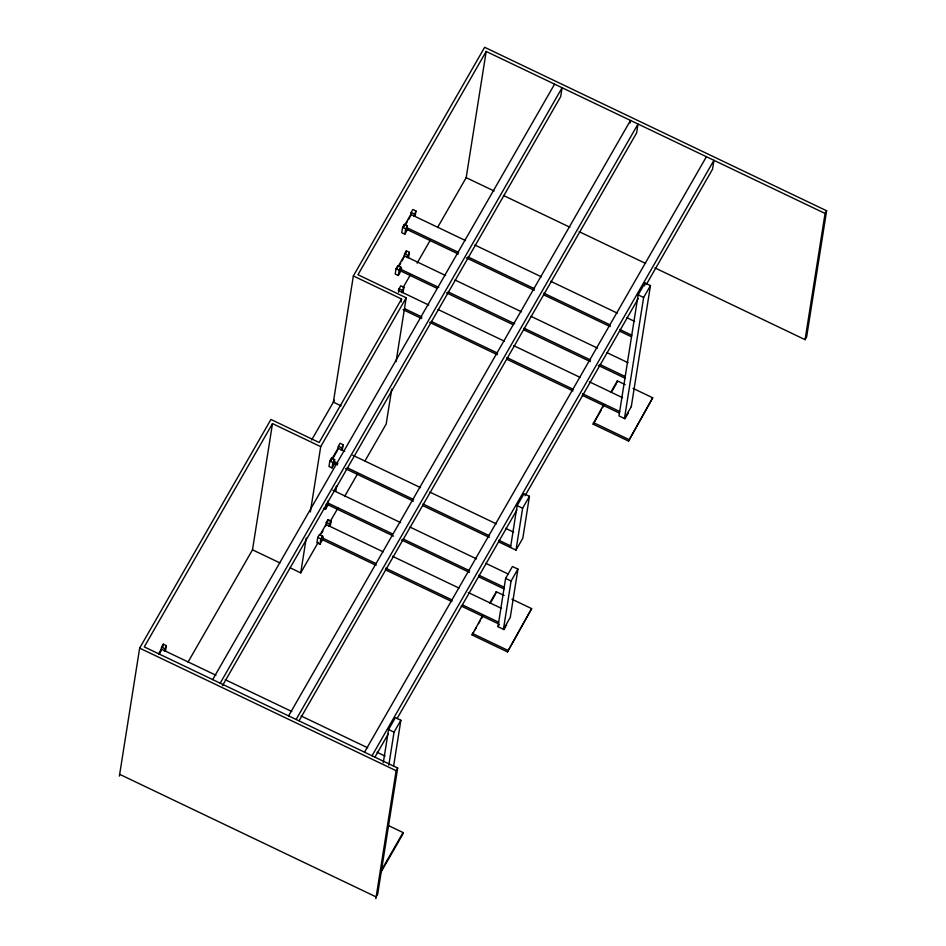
<?xml version="1.0" encoding="UTF-8"?>
<svg xmlns="http://www.w3.org/2000/svg" width="946" height="946" viewBox="0 0 946 946"><rect width="100%" height="100%" fill="white"/><g stroke="black" fill="none" stroke-linecap="round" stroke-linejoin="round"><path stroke-width="1.42" d="M119.385 776.098L139.653 648.116L270.946 419.456L319.169 442.503L401.565 299.007L353.355 275.948L484.648 47.3L826.615 210.769L806.619 336.977L805.081 339.661L654.904 267.872M161.092 650.753L161.565 647.159L163.28 644.179L166.354 645.645L165.515 650.978M162.854 646.839L163.28 644.179M164.273 650.99L166.354 645.645M188.029 662.105L252.499 549.815L272.495 423.607L320.706 446.654L310.371 511.94M290.292 567.884L300.722 572.862L306.232 538.049M353.355 275.948L333.359 402.156L341.175 405.905M323.331 537.091L321.971 539.468L322.527 535.921L319.452 534.443L317.75 537.423L316.898 542.756L319.973 544.222L322.905 539.125M334.044 463.197L334.612 459.638L331.538 458.171L329.823 461.14L328.983 466.473L332.058 467.951L334.99 462.842M331.159 460.536L331.538 458.171M319.973 544.222L320.824 538.889L322.527 535.921M323.461 508.309L325.507 509.291L326.358 503.958M332.058 467.951L332.897 462.618L334.612 459.638M327.505 504.537L328.061 500.99M325.731 526.094L326.287 522.535L328.002 519.555L331.076 521.033L330.237 526.366M337.805 449.811L338.372 446.264L340.087 443.284L343.161 444.75L342.31 450.083M327.576 522.227L328.002 519.555M328.995 526.378L331.076 521.033M334.529 491.447L334.908 489.082M341.08 450.095L343.161 444.75M335.771 491.435L336.61 486.102L335.475 488.089M401.66 268.38L400.288 270.757L400.856 267.198L397.769 265.731L396.067 268.711L395.215 274.044L398.301 275.511L401.222 270.402M406.839 229.405L407.395 225.858L404.32 224.379L402.606 227.359L401.766 232.692L404.841 234.17L407.773 229.062M397.403 268.096L397.769 265.731M403.942 226.756L404.32 224.379M398.301 275.511L399.141 270.178L400.856 267.198M404.841 234.17L405.692 228.837L407.395 225.858M398.514 292.302L399.082 288.755L400.785 285.775L403.871 287.241L403.02 292.574M404.048 257.371L404.616 253.824L406.319 250.844L409.393 252.31L408.554 257.643M410.599 216.031L411.155 212.472L412.87 209.492L415.944 210.97L415.105 216.303M405.893 253.504L406.319 250.844M401.778 292.598L403.871 287.241M407.312 257.667L409.393 252.31M413.863 216.315L415.944 210.97M401.104 301.904L401.565 299.007M391.715 389.184L386.193 424.009L365.014 460.903M396.078 361.62L406.189 297.789L357.966 274.742L486.185 51.451L825.078 213.453L805.081 339.661M437.62 227.418L466.189 177.659L486.185 51.451M383.307 762.689L388.558 729.555L395.393 717.647L400.868 720.261L393.595 766.213M388.794 765.196L394.033 732.169L400.868 720.261M375.869 898.7L396.138 770.718L397.675 768.034L144.277 646.898L272.495 423.607M397.675 768.034L377.679 894.242L376.141 896.926L119.669 774.325M388.652 825.669L403.067 832.563L402.819 834.159L381.061 872.058M511.987 599.22L531.652 608.621L507.47 651.9L472.078 634.979L482.484 615.692M496.011 593.296L496.26 591.699L504.123 595.46M497.974 626.666L505.613 578.408L512.46 566.5L517.923 569.114L510.284 617.371L503.449 629.279L497.974 626.666L499.346 624.289M510.509 547.545L517.143 505.613L523.989 493.706L529.453 496.319L522.831 538.191L515.984 550.099L498.542 541.822M503.449 629.279L511.088 581.021L517.923 569.114M515.984 550.099L522.618 508.227L529.453 496.319M507.47 651.9L531.652 608.621M630.095 122.98L630.497 120.438L288.589 715.886M633.051 388.38L652.716 397.781L628.534 441.061L593.13 424.151L603.536 404.864M617.064 382.468L617.324 380.86L625.188 384.62M631.289 406.638L650.458 285.586L644.995 282.972L638.148 294.88L618.98 415.933L624.502 418.451M644.533 285.846L644.995 282.972M650.458 285.586L643.623 297.493L624.455 418.546L631.349 406.544M628.534 441.061L652.716 397.781M404.013 226.342L410.848 214.435L465.456 240.532M158.609 653.911L161.34 649.145L215.925 675.243M158.952 654.277L160.997 650.706M405.81 224.368L407.182 221.979M408.542 219.602L409.914 217.225M159.034 654.325L160.406 651.936M398.148 266.5L404.297 255.775L445.59 275.511M399.259 265.708L400.631 263.331M401.991 260.954L403.363 258.565M311.648 439.961L334.458 400.253M403.185 287.395L410.505 274.636M417.103 263.154L430.288 240.178M320.706 446.654L406.189 297.789M331.23 460.123L338.065 448.215L344.711 451.396M333.027 458.148L337.131 451.006M212.673 679.595L554.581 84.147M220.193 683.189L562.101 87.742L560.694 96.634L222.464 685.673M325.507 509.291L328.439 504.194M319.831 535.211L325.98 524.486L383.165 551.825M321.628 533.237L322.988 530.86M300.722 572.862L318.246 542.33M329.941 521.967L337.982 507.978M344.557 496.532L357.706 473.627M296.11 719.48L638.018 124.032L636.611 132.925L299.113 720.686M364.506 752.176L706.414 156.729M372.026 755.771L713.934 160.323L712.527 169.216L646.355 284.462M375.03 756.977L388.262 733.93M397.084 718.558L516.942 509.835M525.03 495.751L638.266 298.546M489.732 603.063L496.26 591.699M610.797 392.235L617.324 380.86M472.078 634.979L473.52 632.448M474.975 629.93L476.429 627.399M478.605 623.615L480.048 621.084M481.502 618.554L482.957 616.035M490.927 602.141L495.278 594.561M593.13 424.151L601.112 410.257M602.567 407.726L604.009 405.195M611.991 391.301L616.343 383.733M503.875 629.693L506.607 624.928M624.939 418.853L628.357 412.905M380.588 871.715L403.067 832.563M825.078 213.453L826.615 210.769M466.189 177.659L494.096 190.997M503.402 195.444L569.859 227.217M579.153 231.664L645.61 263.426M638.148 294.88L643.623 297.493M411.155 212.472L414.242 213.95M474.786 244.99L541.372 276.823M550.702 281.281L617.289 313.114M626.619 317.572L634.6 321.392M406.674 227.608L458.621 252.44M467.939 256.898L534.537 288.731M543.855 293.189L610.454 325.022M619.772 329.48L631.762 335.215M402.606 227.359L405.692 228.837M406.425 229.216L458.361 254.036M466.354 257.868L534.277 290.327M543.607 294.785L610.205 326.618M619.524 331.076L631.514 336.811M404.616 253.824L407.691 255.29M454.908 279.969L521.506 311.802M530.824 316.26L597.423 348.093M606.753 352.551L628.061 362.744M400.123 268.96L438.755 287.418M448.073 291.876L514.671 323.709M523.989 328.167L590.588 360M599.906 364.458L625.211 376.555M396.067 268.711L399.141 270.178M399.874 270.556L437.17 288.388M446.488 292.846L513.087 324.679M523.741 329.764L590.328 361.609M598.321 365.428L624.963 378.152M399.082 288.755L402.156 290.221M398.254 290.457L428.775 305.05M438.069 309.496L504.419 341.21M513.713 345.657L580.075 377.371M589.358 381.817L622.539 397.675M404.687 308.715L421.94 316.957M431.222 321.404L497.584 353.118M506.879 357.564L573.229 389.279M582.523 393.725L619.677 411.486M403.102 309.673L421.68 318.554M429.65 322.361L497.336 354.715M506.618 359.161L572.98 390.887M582.263 395.322L619.429 413.083M593.39 422.543L628.783 439.464M517.143 505.613L522.618 508.227M338.372 446.264L341.447 447.73M352.692 455.203L420.521 487.628M429.827 492.074L496.319 523.859M505.625 528.317L513.607 532.125M333.879 461.4L337.876 463.304M347.182 467.75L413.674 499.535M422.992 503.993L489.484 535.779M498.79 540.225L510.757 545.948M329.823 461.14L332.897 462.618M333.631 462.996L337.616 464.9M345.597 468.719L413.426 501.144M422.732 505.59L489.224 537.375M332.85 490.194L400.666 522.618M409.973 527.064L476.477 558.85M485.783 563.308L508.392 574.116M505.613 578.408L511.088 581.021M327.34 502.74L392.495 533.887M403.138 538.972L469.63 570.769M478.948 575.215L504.206 587.289M327.08 504.336L393.571 536.122M401.553 539.941L469.382 572.365M478.688 576.812L503.958 588.897M326.287 522.535L329.374 524.001M392.472 556.272L458.976 588.057M468.282 592.515L501.522 608.408M321.806 537.671L376.331 563.733M385.637 568.191L452.129 599.977M462.771 605.062L498.684 622.22M317.75 537.423L320.824 538.889M321.545 539.267L376.07 565.33M385.389 569.788L451.881 601.573M461.187 606.019L498.424 623.816M472.326 633.382L507.718 650.292M252.499 549.815L279.862 562.894M388.558 729.555L394.033 732.169M161.565 647.159L164.639 648.625M225.243 679.701L291.817 711.522M301.135 715.98L367.71 747.801M377.028 752.247L385.01 756.067M139.653 648.116L396.138 770.718"/></g></svg>
